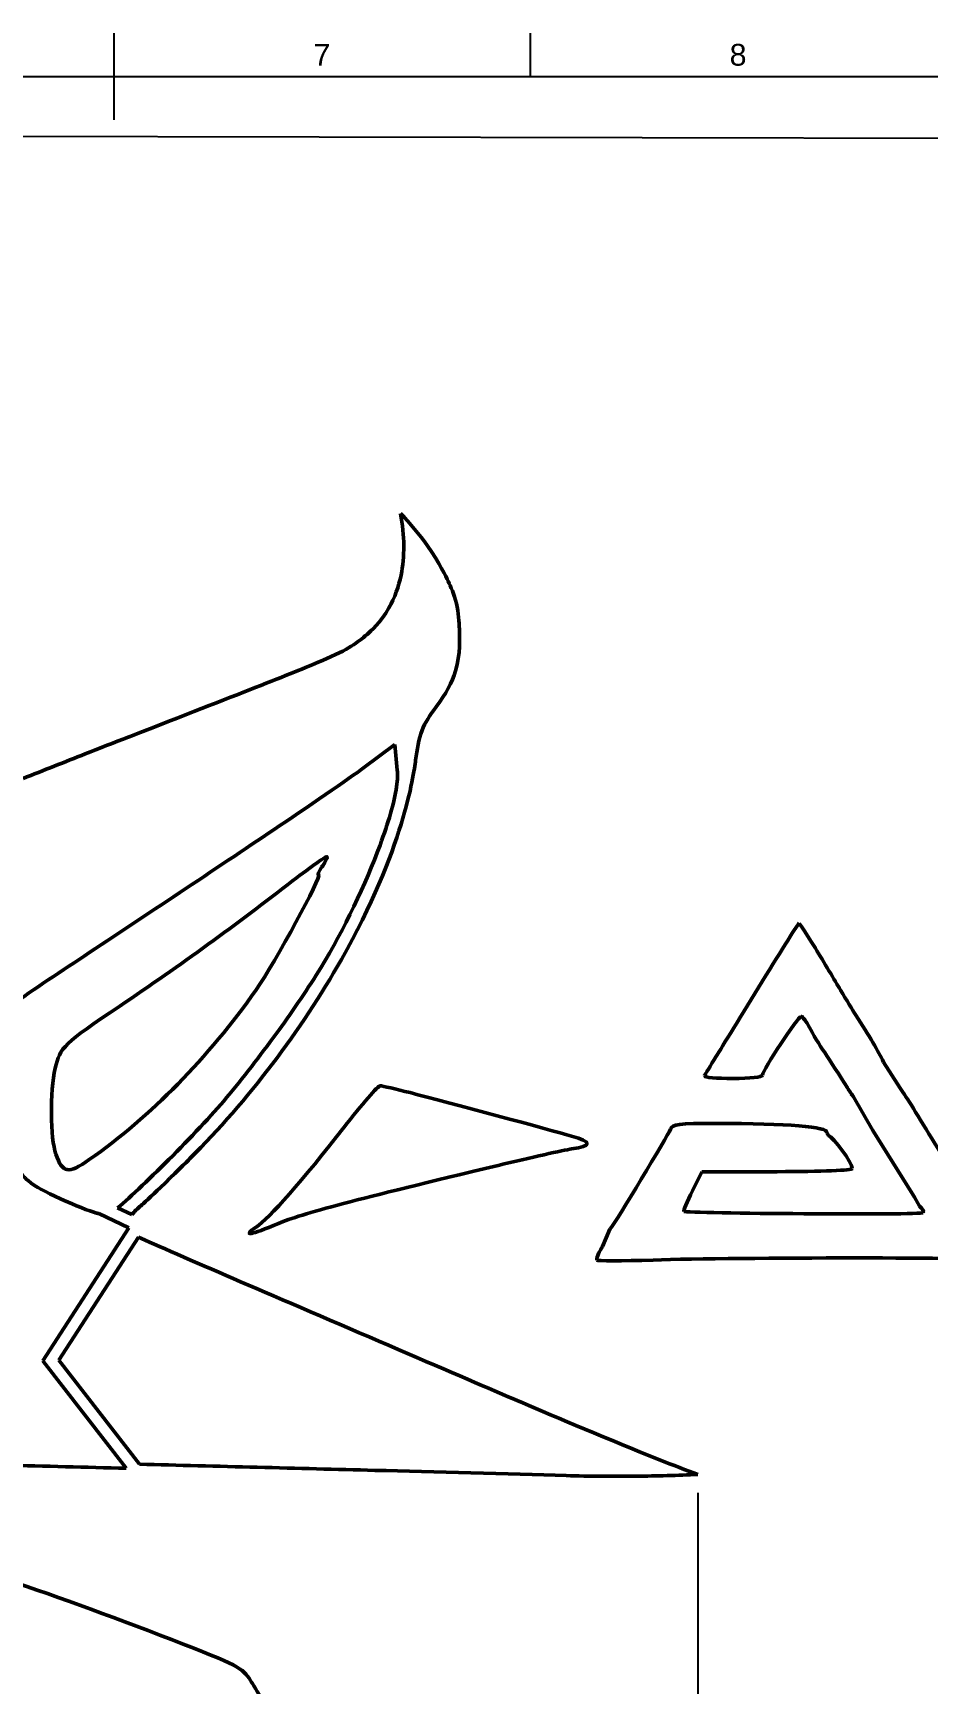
# Model space of a CAD drawing. Header units: millimetres. Extents: x 0 to 594, y 0 to 420.
# Drawn here: x 292.7 to 395.6, y 225.1 to 415 of the extents above; entities that cross this region are included whole.
import ezdxf
from ezdxf.enums import TextEntityAlignment as Align

# ---------------------------------------------------------------- set-up
doc = ezdxf.new("R2010")
doc.units = ezdxf.units.MM
doc.header["$LTSCALE"] = 0.75
for name, color, linetype, lineweight in [('Border', 7, 'Continuous', 25), ('Dimensions', 7, 'Continuous', 25), ('Visible', 7, 'Continuous', 50)]:
    doc.layers.add(name, color=color, linetype=linetype, lineweight=lineweight)
doc.styles.add('FusionTitle', font='arial.ttf')
doc.styles.get("Standard").update_dxf_attribs({"font": 'arial.ttf'})
doc.dimstyles.new('ISO-25', dxfattribs={"dimtxt": 3.5, "dimasz": 3.5, "dimexe": 2.1, "dimexo": 2.1, "dimgap": 1.4, "dimtad": 1, "dimzin": 12, "dimdsep": 46, "dimtxsty": 'Standard', "dimcen": 0, "dimclrd": 256, "dimclre": 256, "dimclrt": 256, "dimazin": 3, "dimtp": 0.1, "dimtm": 0.1, "dimtfac": 0.714286, "dimtmove": 0, "dimatfit": 3, "dimfxl": 1, "dimtzin": 12, "dimarcsym": 0})

# ---------------------------------------------------------------- blocks, each defined once
blk = doc.blocks.new('*D9')
at = {"layer": 'Defpoints', "color": 0, "transparency": 16777216}
for p in [(76.672313, 249.215953), (369.113087, 249.215953), (369.113087, 22.303294)]:
    blk.add_point(p, dxfattribs=at)
at = {"layer": 'Dimensions', "lineweight": -2, "transparency": 16777216}
for p, q in [((76.672313, 247.115953), (76.672313, 20.203294)), ((369.113087, 247.115953), (369.113087, 20.203294)), ((80.172313, 22.303294), (365.613087, 22.303294))]:
    blk.add_line(p, q, dxfattribs=at)
at = {"layer": 'Dimensions', "transparency": 16777216}
for points in [[(80.172313, 22.886627), (80.172313, 21.71996), (76.672313, 22.303294)], [(365.613087, 22.886627), (365.613087, 21.71996), (369.113087, 22.303294)]]:
    blk.add_solid(points, dxfattribs=at)
at = {"layer": 'Dimensions', "transparency": 16777216, "insert": (222.8927, 25.490299), "char_height": 3.5, "attachment_point": 5}
blk.add_mtext('292.44', dxfattribs=at)
blk = doc.blocks.new('*D12')
at = {"layer": 'Defpoints', "color": 0, "transparency": 16777216}
for p in [(223.95971, 403.259627), (223.3927, 105.70702), (403.937797, 105.362977)]:
    blk.add_point(p, dxfattribs=at)
at = {"layer": 'Dimensions', "lineweight": -2, "transparency": 16777216}
for p, q in [((226.059706, 403.255625), (406.604803, 402.911582)), ((404.498137, 399.41559), (403.944466, 108.862971)), ((225.492696, 105.703018), (406.037793, 105.358975))]:
    blk.add_line(p, q, dxfattribs=at)
at = {"layer": 'Dimensions', "transparency": 16777216}
for points in [[(403.914805, 399.416702), (405.081469, 399.414479), (404.504807, 402.915584)], [(403.361134, 108.864082), (404.527799, 108.861859), (403.937797, 105.362977)]]:
    blk.add_solid(points, dxfattribs=at)
at = {"layer": 'Dimensions', "transparency": 16777216, "insert": (401.034302, 254.145354), "char_height": 3.5, "attachment_point": 5, "rotation": 89.89079416}
blk.add_mtext('297.55', dxfattribs=at)
blk = doc.blocks.new('ISO_A2_SHEET')
at = {"layer": 'Border'}
for p, q in [((302, 415), (302, 405)), ((349.8333, 415), (349.8333, 410)), ((20, 410), (584, 410))]:
    blk.add_line(p, q, dxfattribs=at)
at = {"layer": 'Border', "style": 'FusionTitle'}
for s, p in [('7', (325.91665, 412.5)), ('8', (373.74995, 412.5))]:
    blk.add_text(s, height=2.5, dxfattribs=at).set_placement(p, align=Align.MIDDLE)

msp = doc.modelspace()

# ---------------------------------------------------------------- linework, layer by layer
at = {"layer": 'Visible'}
for p, q in [((330.676, 330.476, 7.5), (334.281, 333.163, 7.5)), ((334.281, 333.163, 7.5), (334.576, 330.216, 7.5)), ((392.379, 293.639, 7.5), (390.476, 296.652, 7.5)), ((387.024, 292.645, 7.5), (389.254, 288.76, 7.5)), ((389.254, 288.76, 7.5), (394.026, 281.096, 7.5)), ((384.149, 288.205, 7.5), (383.946, 288.523, 7.5)), ((368.507, 281.816, 7.5), (369.579, 284.038, 7.5)), ((369.579, 284.038, 7.5), (378.231, 284.038, 7.5)), ((394.026, 281.096, 7.5), (394.622, 280.069, 7.5)), ((303.721, 277.597, 7.5), (300.271, 279.221, 7.5)), ((302.416, 279.869, 7.5), (304.047, 279.102, 7.5)), ((293.838, 262.265, 7.5), (303.721, 277.597, 7.5)), ((359.022, 277.41, 7.5), (358.178, 275.414, 7.5)), ((304.807, 276.515, 7.5), (295.675, 262.345, 7.5)), ((303.409, 249.929, 7.5), (293.838, 262.265, 7.5)), ((295.675, 262.345, 7.5), (304.95, 250.39, 7.5))]:
    msp.add_line(p, q, dxfattribs=at)
for points, knots in [([(334.947, 359.73, 7.5), (335.428, 357.162, 7.5), (335.44, 354.781, 7.5), (334.735, 351.332, 7.5), (334.282, 350.062, 7.5), (332.638, 347.159, 7.5), (331.501, 346.179, 7.5), (331.136, 345.865, 7.5)], [0, 0, 0, 0, 0.7838196, 0.7838196, 1.2704868, 1.2704868, 1.9889941, 1.9889941, 1.9889941, 1.9889941]), ([(340.417, 351.951, 7.5), (340.18, 352.457, 7.5), (339.442, 354.032, 7.5), (337.114, 357.34, 7.5), (336.073, 358.59, 7.5), (334.947, 359.73, 7.5)], [0, 0, 0, 0, 0.1677902, 0.1677902, 0.27783119, 0.27783119, 0.27783119, 0.27783119]), ([(341.71, 346.419, 7.5), (341.672, 347.253, 7.5), (341.623, 348.332, 7.5), (341.131, 350.466, 7.5), (340.718, 351.325, 7.5), (340.417, 351.951, 7.5)], [0, 0, 0, 0, 0.25049476, 0.25049476, 0.51105701, 0.51105701, 0.51105701, 0.51105701]), ([(331.136, 345.865, 7.5), (329.849, 344.771, 7.5), (329.229, 344.245, 7.5), (322.448, 341.331, 7.5), (316.345, 338.958, 7.5), (303.859, 334.103, 7.5)], [0, 0, 0, 0, 0.5068012, 0.5068012, 1.0017238, 1.0017238, 1.0017238, 1.0017238]), ([(339.048, 337.497, 7.5), (340.174, 339.023, 7.5), (340.871, 340.307, 7.5), (341.851, 343.584, 7.5), (341.76, 345.416, 7.5), (341.71, 346.419, 7.5)], [0, 0, 0, 0, 0.5688652, 0.5688652, 1.3789256, 1.3789256, 1.3789256, 1.3789256]), ([(336.678, 331.363, 7.5), (336.855, 332.601, 7.5), (337.021, 333.762, 7.5), (337.774, 335.714, 7.5), (338.269, 336.451, 7.5), (339.048, 337.497, 7.5)], [0, 0, 0, 0, 0.37526175, 0.37526175, 0.70000101, 0.70000101, 0.70000101, 0.70000101]), ([(303.859, 334.103, 7.5), (302.675, 333.648, 7.5), (302.237, 333.48, 7.5), (296.414, 331.189, 7.5), (293.858, 330.178, 7.5), (291.565, 329.265, 7.5)], [0, 0, 0, 0, 0.3804817, 0.3804817, 0.62574752, 0.62574752, 0.62574752, 0.62574752]), ([(298.581, 308.843, 7.5), (305.506, 313.423, 7.5), (313.689, 318.86, 7.5), (323.893, 325.739, 7.5), (329.307, 329.426, 7.5), (330.676, 330.476, 7.5)], [0, 0, 0, 0, 2.4907588, 2.4907588, 3.7849372, 3.7849372, 3.7849372, 3.7849372]), ([(310.729, 285.539, 7.5), (317.43, 292.221, 7.5), (323.508, 300.244, 7.5), (335.305, 321.105, 7.5), (336.443, 329.604, 7.5), (336.678, 331.363, 7.5)], [0, 0, 0, 0, 2.8387627, 2.8387627, 7.2176732, 7.2176732, 7.2176732, 7.2176732]), ([(334.576, 330.216, 7.5), (334.621, 329.781, 7.5), (334.618, 329.18, 7.5), (334.23, 326.499, 7.5), (333.521, 324.114, 7.5), (330.952, 317.165, 7.5), (328.465, 311.899, 7.5), (325.784, 307.491, 7.5)], [0, 0, 0, 0, 0.13128471, 0.13128471, 0.40355779, 0.40355779, 0.88543074, 0.88543074, 0.88543074, 0.88543074]), ([(286.513, 300.268, 7.5), (287.073, 300.841, 7.5), (288.032, 301.622, 7.5), (292.042, 304.498, 7.5), (295.5, 306.807, 7.5), (298.581, 308.843, 7.5)], [0, 0, 0, 0, 0.24057807, 0.24057807, 0.55741268, 0.55741268, 0.55741268, 0.55741268]), ([(325.784, 307.491, 7.5), (324.415, 305.23, 7.5), (322.581, 302.576, 7.5), (319.205, 297.904, 7.5), (317.172, 295.235, 7.5), (315.262, 292.925, 7.5)], [0, 0, 0, 0, 0.792909, 0.792909, 1.6744758, 1.6744758, 1.6744758, 1.6744758]), ([(315.262, 292.925, 7.5), (313.654, 290.976, 7.5), (311.211, 288.359, 7.5), (306.359, 283.447, 7.5), (303.937, 281.136, 7.5), (302.416, 279.869, 7.5)], [0, 0, 0, 0, 0.7579641, 0.7579641, 1.4977125, 1.4977125, 1.4977125, 1.4977125]), ([(295.869, 280.924, 7.5), (294.05, 281.763, 7.5), (293.08, 282.211, 7.5), (291.211, 283.787, 7.5), (290.342, 284.879, 7.5), (288.66, 287.022, 7.5)], [0, 0, 0, 0, 0.6008524, 0.6008524, 1.1925878, 1.1925878, 1.1925878, 1.1925878]), ([(305.078, 280.121, 7.5), (305.283, 280.289, 7.5), (306.384, 281.29, 7.5), (308.883, 283.693, 7.5), (310.448, 285.258, 7.5), (310.729, 285.539, 7.5)], [0, 0, 0, 0, 0.07938775, 0.07938775, 0.2076898, 0.2076898, 0.2076898, 0.2076898]), ([(300.271, 279.221, 7.5), (300.136, 279.239, 7.5), (299.957, 279.283, 7.5), (298.494, 279.747, 7.5), (296.882, 280.467, 7.5), (295.869, 280.924, 7.5)], [0, 0, 0, 0, 0.0407333, 0.0407333, 0.23783343, 0.23783343, 0.23783343, 0.23783343]), ([(304.047, 279.102, 7.5), (304.191, 279.272, 7.5), (304.351, 279.441, 7.5), (304.775, 279.861, 7.5), (305.001, 280.055, 7.5), (305.078, 280.121, 7.5)], [0, 0, 0, 0, 0.06696672, 0.06696672, 0.17836121, 0.17836121, 0.17836121, 0.17836121]), ([(346.958, 258.314, 7.5), (341.099, 260.83, 7.5), (324.543, 267.94, 7.5), (311.371, 273.628, 7.5), (306.541, 275.72, 7.5), (304.807, 276.515, 7.5)], [0, 0, 0, 0, 1.9130389, 1.9130389, 2.8541209, 2.8541209, 2.8541209, 2.8541209]), ([(369.113, 249.216, 7.5), (366.544, 250.157, 7.5), (362.882, 251.642, 7.5), (354.697, 255.004, 7.5), (348.731, 257.556, 7.5), (346.958, 258.314, 7.5)], [0, 0, 0, 0, 0.8207658, 0.8207658, 2.6806009, 2.6806009, 2.6806009, 2.6806009]), ([(277.514, 250.565, 7.5), (281.383, 250.474, 7.5), (285.573, 250.373, 7.5), (294.048, 250.165, 7.5), (298.803, 250.046, 7.5), (303.409, 249.929, 7.5)], [0, 0, 0, 0, 1.1609641, 1.1609641, 2.5362683, 2.5362683, 2.5362683, 2.5362683]), ([(304.95, 250.39, 7.5), (313.774, 250.165, 7.5), (323.203, 249.92, 7.5), (338.78, 249.505, 7.5), (347.351, 249.273, 7.5), (354.008, 249.08, 7.5)], [0, 0, 0, 0, 2.6480928, 2.6480928, 4.6961531, 4.6961531, 4.6961531, 4.6961531]), ([(354.008, 249.08, 7.5), (356.628, 249.008, 7.5), (359.432, 248.991, 7.5), (364.339, 249.04, 7.5), (366.9, 249.1, 7.5), (369.113, 249.216, 7.5)], [0, 0, 0, 0, 0.7861645, 0.7861645, 1.4703912, 1.4703912, 1.4703912, 1.4703912])]:
    msp.add_open_spline(points, degree=3, knots=knots, dxfattribs=at)
for points in [[(322.548, 317.494, 7.5), (324.731, 319.161, 7.5), (326.517, 320.431, 7.5), (326.517, 320.233, 7.5)], [(325.882, 319.042, 7.5), (325.564, 318.566, 7.5), (325.366, 318.169, 7.5), (325.525, 318.169, 7.5)], [(326.517, 320.233, 7.5), (326.517, 320.074, 7.5), (326.239, 319.518, 7.5), (325.882, 319.042, 7.5)], [(302.665, 303.088, 7.5), (309.689, 307.81, 7.5), (316.158, 312.494, 7.5), (322.548, 317.494, 7.5)], [(325.525, 318.169, 7.5), (326.001, 318.169, 7.5), (320.524, 308.088, 7.5), (318.341, 304.953, 7.5)], [(380.771, 312.613, 7.5), (380.691, 312.613, 7.5), (378.786, 309.597, 7.5), (376.524, 305.906, 7.5)], [(382.636, 309.756, 7.5), (381.644, 311.303, 7.5), (380.81, 312.613, 7.5), (380.771, 312.613, 7.5)], [(385.533, 304.914, 7.5), (384.898, 305.985, 7.5), (383.588, 308.168, 7.5), (382.636, 309.756, 7.5)], [(376.524, 305.906, 7.5), (374.262, 302.215, 7.5), (371.881, 298.326, 7.5), (371.206, 297.254, 7.5)], [(318.341, 304.953, 7.5), (312.864, 297.134, 7.5), (306.236, 290.388, 7.5), (299.172, 285.427, 7.5)], [(387.279, 302.056, 7.5), (386.962, 302.572, 7.5), (386.168, 303.842, 7.5), (385.533, 304.914, 7.5)], [(295.243, 295.944, 7.5), (295.799, 298.325, 7.5), (296.235, 298.762, 7.5), (302.665, 303.088, 7.5)], [(390.476, 296.652, 7.5), (389.89, 297.86, 7.5), (388.834, 299.645, 7.5), (387.279, 302.056, 7.5)], [(376.564, 295.151, 7.5), (376.564, 295.706, 7.5), (380.652, 301.897, 7.5), (381.009, 301.897, 7.5)], [(381.009, 301.897, 7.5), (381.168, 301.897, 7.5), (381.604, 301.302, 7.5), (381.961, 300.627, 7.5)], [(381.961, 300.627, 7.5), (382.318, 299.913, 7.5), (383.112, 298.603, 7.5), (383.708, 297.73, 7.5)], [(371.206, 297.254, 7.5), (370.571, 296.222, 7.5), (369.976, 295.23, 7.5), (369.896, 295.071, 7.5)], [(383.708, 297.73, 7.5), (384.303, 296.857, 7.5), (385.493, 295.031, 7.5), (386.327, 293.682, 7.5)], [(295.322, 286.062, 7.5), (294.687, 287.808, 7.5), (294.648, 293.324, 7.5), (295.243, 295.944, 7.5)], [(369.896, 295.071, 7.5), (369.817, 294.873, 7.5), (371.285, 294.754, 7.5), (373.151, 294.754, 7.5)], [(373.151, 294.754, 7.5), (375.135, 294.754, 7.5), (376.564, 294.912, 7.5), (376.564, 295.151, 7.5)], [(328.422, 289.118, 7.5), (330.486, 291.777, 7.5), (332.391, 293.959, 7.5), (332.629, 293.92, 7.5)], [(332.629, 293.92, 7.5), (332.867, 293.92, 7.5), (334.415, 293.523, 7.5), (336.042, 293.126, 7.5)], [(336.042, 293.126, 7.5), (340.447, 291.975, 7.5), (352.195, 288.84, 7.5), (354.616, 288.125, 7.5)], [(386.327, 293.682, 7.5), (386.561, 293.303, 7.5), (386.799, 292.951, 7.5), (387.024, 292.645, 7.5)], [(393.907, 291.301, 7.5), (393.276, 292.319, 7.5), (392.775, 293.088, 7.5), (392.379, 293.639, 7.5)], [(398.948, 283.125, 7.5), (397.479, 285.467, 7.5), (395.217, 289.158, 7.5), (393.907, 291.301, 7.5)], [(318.341, 277.648, 7.5), (319.81, 278.64, 7.5), (323.739, 283.085, 7.5), (328.422, 289.118, 7.5)], [(365.967, 288.92, 7.5), (365.689, 288.166, 7.5), (359.657, 278.204, 7.5), (359.022, 277.41, 7.5)], [(371.285, 289.594, 7.5), (366.84, 289.594, 7.5), (366.205, 289.515, 7.5), (365.967, 288.92, 7.5)], [(383.946, 288.523, 7.5), (384.184, 289.197, 7.5), (379.382, 289.594, 7.5), (371.285, 289.594, 7.5)], [(354.616, 288.125, 7.5), (356.997, 287.451, 7.5), (356.997, 287.014, 7.5), (354.616, 286.657, 7.5)], [(386.883, 284.395, 7.5), (386.883, 285.068, 7.5), (384.703, 288.025, 7.5), (384.149, 288.205, 7.5)], [(299.172, 285.427, 7.5), (296.711, 283.72, 7.5), (296.116, 283.839, 7.5), (295.322, 286.062, 7.5)], [(354.616, 286.657, 7.5), (353.703, 286.498, 7.5), (349.893, 285.665, 7.5), (346.162, 284.752, 7.5)], [(346.162, 284.752, 7.5), (329.851, 280.863, 7.5), (323.54, 279.196, 7.5), (320.921, 278.084, 7.5)], [(378.231, 284.038, 7.5), (383.43, 284.038, 7.5), (386.883, 284.197, 7.5), (386.883, 284.395, 7.5)], [(367.515, 279.474, 7.5), (367.436, 279.514, 7.5), (367.872, 280.585, 7.5), (368.507, 281.816, 7.5)], [(395.018, 279.315, 7.5), (394.86, 279.037, 7.5), (367.793, 279.236, 7.5), (367.515, 279.474, 7.5)], [(394.622, 280.069, 7.5), (394.939, 279.791, 7.5), (395.138, 279.474, 7.5), (395.018, 279.315, 7.5)], [(320.921, 278.084, 7.5), (317.706, 276.735, 7.5), (316.674, 276.537, 7.5), (318.341, 277.648, 7.5)], [(358.178, 275.414, 7.5), (357.848, 274.95, 7.5), (357.514, 274.254, 7.5), (357.514, 273.878, 7.5)], [(357.514, 273.878, 7.5), (357.514, 273.759, 7.5), (360.411, 273.759, 7.5), (363.983, 273.878, 7.5)], [(363.983, 273.878, 7.5), (373.508, 274.196, 7.5), (403.115, 274.196, 7.5), (403.591, 273.878, 7.5)], [(275.915, 241.135, 7.5), (280.598, 240.342, 7.5), (294.211, 235.817, 7.5), (308.618, 230.221, 7.5)], [(308.618, 230.221, 7.5), (316.317, 227.245, 7.5), (316.754, 227.007, 7.5), (317.706, 225.499, 7.5)], [(302.704, 200.138, 7.5), (288.377, 210.735, 7.5), (276.034, 219.625, 7.5), (262.62, 229.07, 7.5)], [(317.706, 225.499, 7.5), (318.076, 224.918, 7.5), (320.009, 221.754, 7.5), (322.582, 217.552, 7.5)]]:
    msp.add_open_spline(points, degree=3, dxfattribs=at)

# ---------------------------------------------------------------- block references
at = {"layer": 'Border'}
msp.add_blockref('ISO_A2_SHEET', (0, 0), dxfattribs=at)

# ---------------------------------------------------------------- dimensions: what is measured, and where the dimension line sits
at = {"layer": 'Dimensions'}
for p1, p2, distance, picture, middle in [((223.96, 403.26), (223.393, 105.707), 180.545, '*D12', (401.034, 254.145)), ((76.672, 249.216), (369.113, 249.216), -226.913, '*D9', (222.893, 25.49))]:
    dim = msp.add_aligned_dim(p1=p1, p2=p2, distance=distance, dimstyle='ISO-25', override={"dimlfac": 1, "dimclrd": 256, "dimclre": 256}, dxfattribs=at)
    dim.commit()
    dim.dimension.update_dxf_attribs({"geometry": picture, "text_midpoint": middle})

doc.saveas('drawing.dxf')
